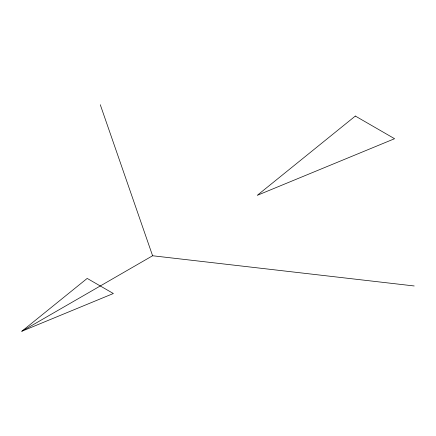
<?xml version="1.0" encoding="UTF-8"?>
<svg xmlns="http://www.w3.org/2000/svg" width="436" height="436" viewBox="0 0 436 436"><rect width="100%" height="100%" fill="white"/><g stroke="black" fill="none" stroke-linecap="round" stroke-linejoin="round"><path stroke-width="0.65" d="M21.8 331.273L87.195 278.413L113.36 293.515L21.8 331.273L152.6 255.758L414.2 285.967M100.28 104.727L152.6 255.758M355.34 116.052L257.24 195.344L394.58 138.708L355.34 116.052"/></g></svg>
